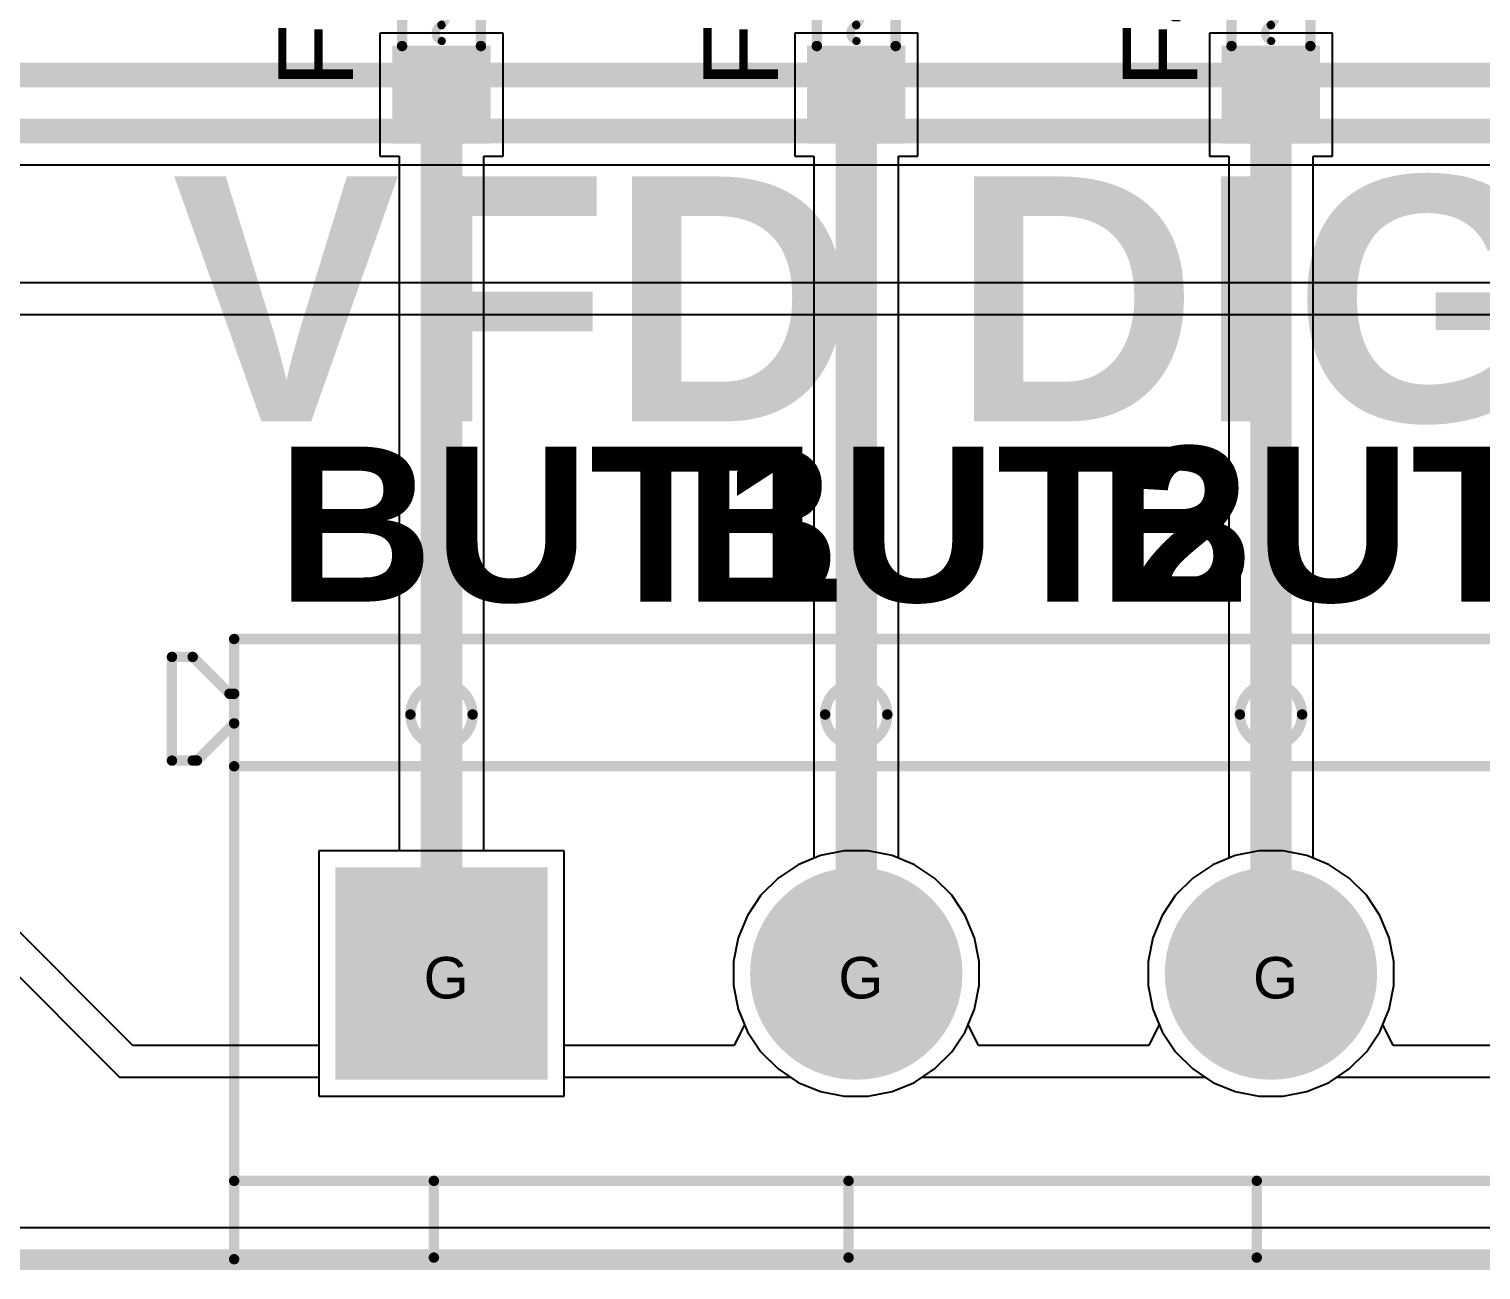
# Model space of a CAD drawing. Header units: inches. Extents: x -11 to 5379, y 0 to 5429.
# Drawn here: x 257.84 to 275.63, y -0.13 to 15.08 of the extents above; entities that cross this region are included whole.
import ezdxf

# ---------------------------------------------------------------- set-up
doc = ezdxf.new("R2010")
doc.units = ezdxf.units.IN
for name, color, linetype in [('Board Outline', 216, 'Continuous'), ('Bottom Layer', 5, 'Continuous'), ('Bottom Solder', 6, 'Continuous'), ('Drill Drawing', 1, 'Continuous'), ('GND', 16, 'Continuous'), ('Multi-Layer', 9, 'Continuous'), ('Pad Holes', 156, 'Continuous'), ('PWR', 76, 'Continuous'), ('Top Layer', 1, 'Continuous'), ('Top Overlay', 2, 'Continuous'), ('Top Paste', 8, 'Continuous'), ('Top Solder', 216, 'Continuous')]:
    doc.layers.add(name, color=color, linetype=linetype)
doc.styles.add('Arial', font='', dxfattribs={"height": 0.2})
doc.styles.add('Arial_Bold', font='', dxfattribs={"height": 0.2})
doc.styles.get('Arial').set_extended_font_data('Arial')
doc.styles.get('Arial_Bold').set_extended_font_data('Arial', bold=True)

# ---------------------------------------------------------------- blocks, each defined once
blk = doc.blocks.new('JL301_50012U01_118')
at = {"layer": 'Bottom Layer'}
blk.add_hatch(color=5, dxfattribs=at).paths.add_polyline_path([(-28.83, 1.25), (-26.33, 1.25), (-26.33, -1.25), (-28.83, -1.25)])
h = blk.add_hatch(color=5, dxfattribs=at)
edge = h.paths.add_edge_path()
edge.add_arc((-22.5, 0), 1.25, 0, 360)
h = blk.add_hatch(color=5, dxfattribs=at)
edge = h.paths.add_edge_path()
edge.add_arc((-17.42, 0), 1.25, 0, 360)
at = {"layer": 'Bottom Solder'}
blk.add_hatch(color=6, dxfattribs=at).paths.add_polyline_path([(-28.881, 1.301), (-26.279, 1.301), (-26.279, -1.301), (-28.881, -1.301)])
h = blk.add_hatch(color=6, dxfattribs=at)
edge = h.paths.add_edge_path()
edge.add_arc((-22.5, 0), 1.301, 0, 360)
h = blk.add_hatch(color=6, dxfattribs=at)
edge = h.paths.add_edge_path()
edge.add_arc((-17.42, 0), 1.301, 0, 360)
at = {"layer": 'GND'}
blk.add_hatch(color=16, dxfattribs=at).paths.add_polyline_path([(-28.83, 1.25), (-26.33, 1.25), (-26.33, -1.25), (-28.83, -1.25)])
h = blk.add_hatch(color=16, dxfattribs=at)
edge = h.paths.add_edge_path()
edge.add_arc((-22.5, 0), 1.25, 0, 360)
h = blk.add_hatch(color=16, dxfattribs=at)
edge = h.paths.add_edge_path()
edge.add_arc((-17.42, 0), 1.25, 0, 360)
at = {"layer": 'Multi-Layer'}
blk.add_hatch(color=9, dxfattribs=at).paths.add_polyline_path([(-28.83, 1.25), (-26.33, 1.25), (-26.33, -1.25), (-28.83, -1.25)])
h = blk.add_hatch(color=9, dxfattribs=at)
edge = h.paths.add_edge_path()
edge.add_arc((-22.5, 0), 1.25, 0, 360)
h = blk.add_hatch(color=9, dxfattribs=at)
edge = h.paths.add_edge_path()
edge.add_arc((-17.42, 0), 1.25, 0, 360)
at = {"layer": 'Pad Holes'}
h = blk.add_hatch(color=7, dxfattribs=at)
edge = h.paths.add_edge_path()
edge.add_arc((-27.58, 0), 0.65, 0, 360)
h = blk.add_hatch(color=7, dxfattribs=at)
edge = h.paths.add_edge_path()
edge.add_arc((-22.5, 0), 0.65, 0, 360)
h = blk.add_hatch(color=7, dxfattribs=at)
edge = h.paths.add_edge_path()
edge.add_arc((-17.42, 0), 0.65, 0, 360)
at = {"layer": 'PWR'}
blk.add_hatch(color=76, dxfattribs=at).paths.add_polyline_path([(-28.83, 1.25), (-26.33, 1.25), (-26.33, -1.25), (-28.83, -1.25)])
h = blk.add_hatch(color=76, dxfattribs=at)
edge = h.paths.add_edge_path()
edge.add_arc((-22.5, 0), 1.25, 0, 360)
h = blk.add_hatch(color=76, dxfattribs=at)
edge = h.paths.add_edge_path()
edge.add_arc((-17.42, 0), 1.25, 0, 360)
at = {"layer": 'Top Layer'}
blk.add_hatch(color=1, dxfattribs=at).paths.add_polyline_path([(-28.83, 1.25), (-26.33, 1.25), (-26.33, -1.25), (-28.83, -1.25)])
h = blk.add_hatch(color=1, dxfattribs=at)
edge = h.paths.add_edge_path()
edge.add_arc((-22.5, 0), 1.25, 0, 360)
h = blk.add_hatch(color=1, dxfattribs=at)
edge = h.paths.add_edge_path()
edge.add_arc((-17.42, 0), 1.25, 0, 360)
at = {"layer": 'Top Solder'}
blk.add_hatch(color=216, dxfattribs=at).paths.add_polyline_path([(-28.881, 1.301), (-26.279, 1.301), (-26.279, -1.301), (-28.881, -1.301)])
h = blk.add_hatch(color=216, dxfattribs=at)
edge = h.paths.add_edge_path()
edge.add_arc((-22.5, 0), 1.301, 0, 360)
h = blk.add_hatch(color=216, dxfattribs=at)
edge = h.paths.add_edge_path()
edge.add_arc((-17.42, 0), 1.301, 0, 360)
at = {"layer": 'Top Overlay'}
for points in [[(-30.12, -3.5, 0.127, 0.127, 0), (-30.12, 4.1, 0.127, 0.127, 0)], [(-30.12, 4.1, 0.127, 0.127, 0), (30.12, 4.1, 0.127, 0.127, 0)], [(-30.882, 2.61, 0.127, 0.127, 0), (-30.882, 3.88, 0.127, 0.127, 0)], [(-30.882, 3.88, 0.127, 0.127, 0), (-30.628, 3.88, 0.127, 0.127, 0)], [(-30.628, 3.88, 0.127, 0.127, 0), (-30.177, 3.429, 0.127, 0.127, 0)], [(-30.177, 3.429, 0.127, 0.127, 0), (-30.12, 3.429, 0.127, 0.127, 0)], [(-30.576, 2.61, 0.127, 0.127, 0), (-30.12, 3.066, 0.127, 0.127, 0)], [(-30.882, 2.61, 0.127, 0.127, 0), (-30.628, 2.61, 0.127, 0.127, 0)], [(-30.628, 2.61, 0.127, 0.127, 0), (-30.576, 2.61, 0.127, 0.127, 0)], [(-30.12, 2.54, 0.127, 0.127, 0), (30.12, 2.54, 0.127, 0.127, 0)], [(-30.12, -2.54, 0.127, 0.127, 0), (30.12, -2.54, 0.127, 0.127, 0)], [(-27.674, -3.48, 0.127, 0.127, 0), (-27.674, -2.54, 0.127, 0.127, 0)], [(-22.594, -3.48, 0.127, 0.127, 0), (-22.594, -2.54, 0.127, 0.127, 0)], [(-17.594, -3.48, 0.127, 0.127, 0), (-17.594, -2.54, 0.127, 0.127, 0)], [(-30.12, -3.5, 0.127, 0.127, 0), (30.12, -3.5, 0.127, 0.127, 0)]]:
    blk.add_lwpolyline(points, format="xyseb", dxfattribs=at)
for points in [[(-30.152, 4.1, 0.0635, 0.0635, 1), (-30.088, 4.1, 0.0635, 0.0635, 1)], [(-30.152, 4.1, 0.0635, 0.0635, 1), (-30.088, 4.1, 0.0635, 0.0635, 1)], [(-30.914, 3.88, 0.0635, 0.0635, 1), (-30.85, 3.88, 0.0635, 0.0635, 1)], [(-30.914, 3.88, 0.0635, 0.0635, 1), (-30.85, 3.88, 0.0635, 0.0635, 1)], [(-30.66, 3.88, 0.0635, 0.0635, 1), (-30.596, 3.88, 0.0635, 0.0635, 1)], [(-30.66, 3.88, 0.0635, 0.0635, 1), (-30.596, 3.88, 0.0635, 0.0635, 1)], [(-27.199, 3.175, 0.127, 0.127, 1), (-27.961, 3.175, 0.127, 0.127, 1)], [(-22.119, 3.175, 0.127, 0.127, 1), (-22.881, 3.175, 0.127, 0.127, 1)], [(-17.039, 3.175, 0.127, 0.127, 1), (-17.801, 3.175, 0.127, 0.127, 1)], [(-30.209, 3.429, 0.0635, 0.0635, 1), (-30.145, 3.429, 0.0635, 0.0635, 1)], [(-30.209, 3.429, 0.0635, 0.0635, 1), (-30.145, 3.429, 0.0635, 0.0635, 1)], [(-30.152, 3.429, 0.0635, 0.0635, 1), (-30.088, 3.429, 0.0635, 0.0635, 1)], [(-27.993, 3.175, 0.0635, 0.0635, 1), (-27.929, 3.175, 0.0635, 0.0635, 1)], [(-27.231, 3.175, 0.0635, 0.0635, 1), (-27.167, 3.175, 0.0635, 0.0635, 1)], [(-22.913, 3.175, 0.0635, 0.0635, 1), (-22.849, 3.175, 0.0635, 0.0635, 1)], [(-22.151, 3.175, 0.0635, 0.0635, 1), (-22.087, 3.175, 0.0635, 0.0635, 1)], [(-17.833, 3.175, 0.0635, 0.0635, 1), (-17.769, 3.175, 0.0635, 0.0635, 1)], [(-17.071, 3.175, 0.0635, 0.0635, 1), (-17.007, 3.175, 0.0635, 0.0635, 1)], [(-30.152, 3.066, 0.0635, 0.0635, 1), (-30.088, 3.066, 0.0635, 0.0635, 1)], [(-30.914, 2.61, 0.0635, 0.0635, 1), (-30.85, 2.61, 0.0635, 0.0635, 1)], [(-30.914, 2.61, 0.0635, 0.0635, 1), (-30.85, 2.61, 0.0635, 0.0635, 1)], [(-30.66, 2.61, 0.0635, 0.0635, 1), (-30.596, 2.61, 0.0635, 0.0635, 1)], [(-30.66, 2.61, 0.0635, 0.0635, 1), (-30.596, 2.61, 0.0635, 0.0635, 1)], [(-30.608, 2.61, 0.0635, 0.0635, 1), (-30.544, 2.61, 0.0635, 0.0635, 1)], [(-30.608, 2.61, 0.0635, 0.0635, 1), (-30.544, 2.61, 0.0635, 0.0635, 1)], [(-30.152, 2.54, 0.0635, 0.0635, 1), (-30.088, 2.54, 0.0635, 0.0635, 1)], [(-30.152, -2.54, 0.0635, 0.0635, 1), (-30.088, -2.54, 0.0635, 0.0635, 1)], [(-27.706, -2.54, 0.0635, 0.0635, 1), (-27.642, -2.54, 0.0635, 0.0635, 1)], [(-22.626, -2.54, 0.0635, 0.0635, 1), (-22.562, -2.54, 0.0635, 0.0635, 1)], [(-17.626, -2.54, 0.0635, 0.0635, 1), (-17.562, -2.54, 0.0635, 0.0635, 1)], [(-30.152, -3.5, 0.0635, 0.0635, 1), (-30.088, -3.5, 0.0635, 0.0635, 1)], [(-30.152, -3.5, 0.0635, 0.0635, 1), (-30.088, -3.5, 0.0635, 0.0635, 1)], [(-27.706, -3.48, 0.0635, 0.0635, 1), (-27.642, -3.48, 0.0635, 0.0635, 1)], [(-22.626, -3.48, 0.0635, 0.0635, 1), (-22.562, -3.48, 0.0635, 0.0635, 1)], [(-17.626, -3.48, 0.0635, 0.0635, 1), (-17.562, -3.48, 0.0635, 0.0635, 1)]]:
    blk.add_lwpolyline(points, format="xyseb", close=True, dxfattribs=at)
blk = doc.blocks.new('F____0603_129')
at = {"layer": 'Top Layer'}
for points in [[(-0.35, -0.5), (-1.35, -0.5), (-1.35, 0.5), (-0.35, 0.5)], [(1.35, -0.5), (0.35, -0.5), (0.35, 0.5), (1.35, 0.5)]]:
    blk.add_hatch(color=1, dxfattribs=at).paths.add_polyline_path(points)
at = {"layer": 'Top Paste'}
for points in [[(-0.35, -0.5), (-1.35, -0.5), (-1.35, 0.5), (-0.35, 0.5)], [(1.35, -0.5), (0.35, -0.5), (0.35, 0.5), (1.35, 0.5)]]:
    blk.add_hatch(color=8, dxfattribs=at).paths.add_polyline_path(points)
at = {"layer": 'Top Solder'}
for points in [[(-0.248, -0.602), (-1.452, -0.602), (-1.452, 0.602), (-0.248, 0.602)], [(1.452, -0.602), (0.248, -0.602), (0.248, 0.602), (1.452, 0.602)]]:
    blk.add_hatch(color=216, dxfattribs=at).paths.add_polyline_path(points)
at = {"layer": 'Top Overlay'}
for points in [[(-0.254, 0.483, 0.127, 0.127, 0), (0.254, 0.483, 0.127, 0.127, 0)], [(-0.193, -0.003, 0.1, 0.1, -0.770164), (0, 0, 0.1, 0.1, 0)], [(0.196, 0.046, 0.1, 0.1, -0.784117), (0.007, 0.002, 0.1, 0.1, 0)], [(-0.254, -0.483, 0.127, 0.127, 0), (0.254, -0.483, 0.127, 0.127, 0)]]:
    blk.add_lwpolyline(points, format="xyseb", dxfattribs=at)
for points in [[(-0.286, 0.483, 0.0635, 0.0635, 1), (-0.222, 0.483, 0.0635, 0.0635, 1)], [(0.222, 0.483, 0.0635, 0.0635, 1), (0.286, 0.483, 0.0635, 0.0635, 1)], [(-0.218, -0.003, 0.05, 0.05, 1), (-0.168, -0.003, 0.05, 0.05, 1)], [(-0.025, 0, 0.05, 0.05, 1), (0.025, 0, 0.05, 0.05, 1)], [(-0.018, 0.002, 0.05, 0.05, 1), (0.032, 0.002, 0.05, 0.05, 1)], [(0.171, 0.046, 0.05, 0.05, 1), (0.221, 0.046, 0.05, 0.05, 1)], [(-0.286, -0.483, 0.0635, 0.0635, 1), (-0.222, -0.483, 0.0635, 0.0635, 1)], [(0.222, -0.483, 0.0635, 0.0635, 1), (0.286, -0.483, 0.0635, 0.0635, 1)]]:
    blk.add_lwpolyline(points, format="xyseb", close=True, dxfattribs=at)
blk = doc.blocks.new('F____0603_130')
at = {"layer": 'Top Layer'}
for points in [[(-0.35, -0.5), (-1.35, -0.5), (-1.35, 0.5), (-0.35, 0.5)], [(1.35, -0.5), (0.35, -0.5), (0.35, 0.5), (1.35, 0.5)]]:
    blk.add_hatch(color=1, dxfattribs=at).paths.add_polyline_path(points)
at = {"layer": 'Top Paste'}
for points in [[(-0.35, -0.5), (-1.35, -0.5), (-1.35, 0.5), (-0.35, 0.5)], [(1.35, -0.5), (0.35, -0.5), (0.35, 0.5), (1.35, 0.5)]]:
    blk.add_hatch(color=8, dxfattribs=at).paths.add_polyline_path(points)
at = {"layer": 'Top Solder'}
for points in [[(-0.248, -0.602), (-1.452, -0.602), (-1.452, 0.602), (-0.248, 0.602)], [(1.452, -0.602), (0.248, -0.602), (0.248, 0.602), (1.452, 0.602)]]:
    blk.add_hatch(color=216, dxfattribs=at).paths.add_polyline_path(points)
at = {"layer": 'Top Overlay'}
for points in [[(-0.254, 0.483, 0.127, 0.127, 0), (0.254, 0.483, 0.127, 0.127, 0)], [(-0.193, -0.003, 0.1, 0.1, -0.770164), (0, 0, 0.1, 0.1, 0)], [(0.196, 0.046, 0.1, 0.1, -0.784117), (0.007, 0.002, 0.1, 0.1, 0)], [(-0.254, -0.483, 0.127, 0.127, 0), (0.254, -0.483, 0.127, 0.127, 0)]]:
    blk.add_lwpolyline(points, format="xyseb", dxfattribs=at)
for points in [[(-0.286, 0.483, 0.0635, 0.0635, 1), (-0.222, 0.483, 0.0635, 0.0635, 1)], [(0.222, 0.483, 0.0635, 0.0635, 1), (0.286, 0.483, 0.0635, 0.0635, 1)], [(-0.218, -0.003, 0.05, 0.05, 1), (-0.168, -0.003, 0.05, 0.05, 1)], [(-0.025, 0, 0.05, 0.05, 1), (0.025, 0, 0.05, 0.05, 1)], [(-0.018, 0.002, 0.05, 0.05, 1), (0.032, 0.002, 0.05, 0.05, 1)], [(0.171, 0.046, 0.05, 0.05, 1), (0.221, 0.046, 0.05, 0.05, 1)], [(-0.286, -0.483, 0.0635, 0.0635, 1), (-0.222, -0.483, 0.0635, 0.0635, 1)], [(0.222, -0.483, 0.0635, 0.0635, 1), (0.286, -0.483, 0.0635, 0.0635, 1)]]:
    blk.add_lwpolyline(points, format="xyseb", close=True, dxfattribs=at)
blk = doc.blocks.new('F____0603_131')
at = {"layer": 'Top Layer'}
for points in [[(-0.35, -0.5), (-1.35, -0.5), (-1.35, 0.5), (-0.35, 0.5)], [(1.35, -0.5), (0.35, -0.5), (0.35, 0.5), (1.35, 0.5)]]:
    blk.add_hatch(color=1, dxfattribs=at).paths.add_polyline_path(points)
at = {"layer": 'Top Paste'}
for points in [[(-0.35, -0.5), (-1.35, -0.5), (-1.35, 0.5), (-0.35, 0.5)], [(1.35, -0.5), (0.35, -0.5), (0.35, 0.5), (1.35, 0.5)]]:
    blk.add_hatch(color=8, dxfattribs=at).paths.add_polyline_path(points)
at = {"layer": 'Top Solder'}
for points in [[(-0.248, -0.602), (-1.452, -0.602), (-1.452, 0.602), (-0.248, 0.602)], [(1.452, -0.602), (0.248, -0.602), (0.248, 0.602), (1.452, 0.602)]]:
    blk.add_hatch(color=216, dxfattribs=at).paths.add_polyline_path(points)
at = {"layer": 'Top Overlay'}
for points in [[(-0.254, 0.483, 0.127, 0.127, 0), (0.254, 0.483, 0.127, 0.127, 0)], [(-0.193, -0.003, 0.1, 0.1, -0.770164), (0, 0, 0.1, 0.1, 0)], [(0.196, 0.046, 0.1, 0.1, -0.784117), (0.007, 0.002, 0.1, 0.1, 0)], [(-0.254, -0.483, 0.127, 0.127, 0), (0.254, -0.483, 0.127, 0.127, 0)]]:
    blk.add_lwpolyline(points, format="xyseb", dxfattribs=at)
for points in [[(-0.286, 0.483, 0.0635, 0.0635, 1), (-0.222, 0.483, 0.0635, 0.0635, 1)], [(0.222, 0.483, 0.0635, 0.0635, 1), (0.286, 0.483, 0.0635, 0.0635, 1)], [(-0.218, -0.003, 0.05, 0.05, 1), (-0.168, -0.003, 0.05, 0.05, 1)], [(-0.025, 0, 0.05, 0.05, 1), (0.025, 0, 0.05, 0.05, 1)], [(-0.018, 0.002, 0.05, 0.05, 1), (0.032, 0.002, 0.05, 0.05, 1)], [(0.171, 0.046, 0.05, 0.05, 1), (0.221, 0.046, 0.05, 0.05, 1)], [(-0.286, -0.483, 0.0635, 0.0635, 1), (-0.222, -0.483, 0.0635, 0.0635, 1)], [(0.222, -0.483, 0.0635, 0.0635, 1), (0.286, -0.483, 0.0635, 0.0635, 1)]]:
    blk.add_lwpolyline(points, format="xyseb", close=True, dxfattribs=at)

msp = doc.modelspace()

# ---------------------------------------------------------------- linework, layer by layer
at = {"layer": 'Board Outline'}
msp.add_lwpolyline([(0, 0, 0.254, 0.254, 0), (344, 0, 0.254, 0.254, 0)], format="xyseb", dxfattribs=at)
at = {"layer": 'Bottom Layer'}
for p, q in [((230.755, 13.416), (330.246, 13.416)), ((264.4, 5.009), (261.392, 5.009)), ((261.392, 5.009), (261.392, 2.001)), ((264.4, 2.001), (264.4, 5.009)), ((267.828, 5.009), (267.538, 4.951)), ((268.124, 5.009), (267.828, 5.009)), ((268.415, 4.951), (268.124, 5.009)), ((272.908, 5.009), (272.618, 4.951)), ((273.204, 5.009), (272.908, 5.009)), ((273.495, 4.951), (273.204, 5.009)), ((267.264, 4.838), (267.018, 4.673)), ((267.538, 4.951), (267.264, 4.838)), ((268.689, 4.838), (268.415, 4.951)), ((268.935, 4.673), (268.689, 4.838)), ((272.344, 4.838), (272.098, 4.673)), ((272.618, 4.951), (272.344, 4.838)), ((273.769, 4.838), (273.495, 4.951)), ((274.015, 4.673), (273.769, 4.838)), ((267.018, 4.673), (266.808, 4.464)), ((269.145, 4.464), (268.935, 4.673)), ((272.098, 4.673), (271.888, 4.464)), ((274.225, 4.464), (274.015, 4.673)), ((266.808, 4.464), (266.643, 4.218)), ((269.309, 4.218), (269.145, 4.464)), ((271.888, 4.464), (271.723, 4.218)), ((274.389, 4.218), (274.225, 4.464)), ((266.643, 4.218), (266.53, 3.944)), ((269.423, 3.944), (269.309, 4.218)), ((271.723, 4.218), (271.61, 3.944)), ((274.503, 3.944), (274.389, 4.218)), ((266.53, 3.944), (266.472, 3.653)), ((269.48, 3.653), (269.423, 3.944)), ((271.61, 3.944), (271.552, 3.653)), ((274.56, 3.653), (274.503, 3.944)), ((266.472, 3.653), (266.472, 3.357)), ((269.48, 3.357), (269.48, 3.653)), ((271.552, 3.653), (271.552, 3.357)), ((274.56, 3.357), (274.56, 3.653)), ((266.472, 3.357), (266.53, 3.067)), ((269.423, 3.067), (269.48, 3.357)), ((271.552, 3.357), (271.61, 3.067)), ((274.503, 3.067), (274.56, 3.357)), ((266.53, 3.067), (266.643, 2.793)), ((269.309, 2.793), (269.423, 3.067)), ((271.61, 3.067), (271.723, 2.793)), ((274.389, 2.793), (274.503, 3.067)), ((266.643, 2.793), (266.808, 2.546)), ((269.145, 2.546), (269.309, 2.793)), ((271.723, 2.793), (271.888, 2.546)), ((274.225, 2.546), (274.389, 2.793)), ((266.808, 2.546), (267.018, 2.337)), ((268.935, 2.337), (269.145, 2.546)), ((271.888, 2.546), (272.098, 2.337)), ((274.015, 2.337), (274.225, 2.546)), ((267.018, 2.337), (267.264, 2.172)), ((268.689, 2.172), (268.935, 2.337)), ((272.098, 2.337), (272.344, 2.172)), ((273.769, 2.172), (274.015, 2.337)), ((267.264, 2.172), (267.538, 2.059)), ((268.415, 2.059), (268.689, 2.172)), ((272.344, 2.172), (272.618, 2.059)), ((273.495, 2.059), (273.769, 2.172)), ((261.392, 2.001), (264.4, 2.001)), ((267.538, 2.059), (267.828, 2.001)), ((267.828, 2.001), (268.124, 2.001)), ((268.124, 2.001), (268.415, 2.059)), ((272.618, 2.059), (272.908, 2.001)), ((272.908, 2.001), (273.204, 2.001)), ((273.204, 2.001), (273.495, 2.059)), ((334.329, 0.388), (220.282, 0.388))]:
    msp.add_line(p, q, dxfattribs=at)
for points in [[(231.325, 14.516, 0.305, 0.305, 0), (329.731, 14.516, 0.305, 0.305, 0)], [(230.755, 13.83, 0.305, 0.305, 0), (330.246, 13.83, 0.305, 0.305, 0)]]:
    msp.add_lwpolyline(points, format="xyseb", dxfattribs=at)
at = {"layer": 'GND'}
for p, q in [((259.113, 2.625), (253.843, 7.895)), ((253.568, 7.62), (258.952, 2.236)), ((264.4, 5.009), (261.392, 5.009)), ((261.392, 5.009), (261.392, 2.625)), ((264.4, 2.625), (264.4, 5.009)), ((267.828, 5.009), (267.538, 4.951)), ((268.124, 5.009), (267.828, 5.009)), ((268.415, 4.951), (268.124, 5.009)), ((272.908, 5.009), (272.618, 4.951)), ((273.204, 5.009), (272.908, 5.009)), ((273.495, 4.951), (273.204, 5.009)), ((267.264, 4.838), (267.018, 4.673)), ((267.538, 4.951), (267.264, 4.838)), ((268.689, 4.838), (268.415, 4.951)), ((268.935, 4.673), (268.689, 4.838)), ((272.344, 4.838), (272.098, 4.673)), ((272.618, 4.951), (272.344, 4.838)), ((273.769, 4.838), (273.495, 4.951)), ((274.015, 4.673), (273.769, 4.838)), ((267.018, 4.673), (266.808, 4.464)), ((269.145, 4.464), (268.935, 4.673)), ((272.098, 4.673), (271.888, 4.464)), ((274.225, 4.464), (274.015, 4.673)), ((266.808, 4.464), (266.643, 4.218)), ((269.309, 4.218), (269.145, 4.464)), ((271.888, 4.464), (271.723, 4.218)), ((274.389, 4.218), (274.225, 4.464)), ((266.643, 4.218), (266.53, 3.944)), ((269.423, 3.944), (269.309, 4.218)), ((271.723, 4.218), (271.61, 3.944)), ((274.503, 3.944), (274.389, 4.218)), ((266.53, 3.944), (266.472, 3.653)), ((269.48, 3.653), (269.423, 3.944)), ((271.61, 3.944), (271.552, 3.653)), ((274.56, 3.653), (274.503, 3.944)), ((266.472, 3.653), (266.472, 3.357)), ((269.48, 3.357), (269.48, 3.653)), ((271.552, 3.653), (271.552, 3.357)), ((274.56, 3.357), (274.56, 3.653)), ((266.472, 3.357), (266.53, 3.067)), ((269.423, 3.067), (269.48, 3.357)), ((271.552, 3.357), (271.61, 3.067)), ((274.503, 3.067), (274.56, 3.357)), ((266.53, 3.067), (266.608, 2.879)), ((269.345, 2.879), (269.423, 3.067)), ((271.61, 3.067), (271.688, 2.879)), ((274.425, 2.879), (274.503, 3.067)), ((266.608, 2.879), (266.48, 2.625)), ((269.473, 2.625), (269.345, 2.879)), ((271.688, 2.879), (271.56, 2.625)), ((274.553, 2.625), (274.425, 2.879)), ((261.392, 2.625), (259.113, 2.625)), ((266.48, 2.625), (264.4, 2.625)), ((271.56, 2.625), (269.473, 2.625)), ((276.56, 2.625), (274.553, 2.625)), ((258.952, 2.236), (261.392, 2.236)), ((261.392, 2.236), (261.392, 2.001)), ((264.4, 2.001), (264.4, 2.236)), ((264.4, 2.236), (267.168, 2.236)), ((267.168, 2.236), (267.264, 2.172)), ((267.264, 2.172), (267.538, 2.059)), ((268.415, 2.059), (268.689, 2.172)), ((268.689, 2.172), (268.785, 2.236)), ((268.785, 2.236), (272.248, 2.236)), ((272.248, 2.236), (272.344, 2.172)), ((272.344, 2.172), (272.618, 2.059)), ((273.495, 2.059), (273.769, 2.172)), ((273.769, 2.172), (273.865, 2.236)), ((273.865, 2.236), (277.248, 2.236)), ((261.392, 2.001), (264.4, 2.001)), ((267.538, 2.059), (267.828, 2.001)), ((267.828, 2.001), (268.124, 2.001)), ((268.124, 2.001), (268.415, 2.059)), ((272.618, 2.059), (272.908, 2.001)), ((272.908, 2.001), (273.204, 2.001)), ((273.204, 2.001), (273.495, 2.059)), ((343.612, 0.388), (0.388, 0.388))]:
    msp.add_line(p, q, dxfattribs=at)
at = {"layer": 'PWR'}
for p, q in [((320.88, 11.971), (253.347, 11.971)), ((252.959, 11.582), (321.269, 11.582)), ((264.4, 5.009), (261.392, 5.009)), ((261.392, 5.009), (261.392, 2.001)), ((264.4, 2.001), (264.4, 5.009)), ((267.828, 5.009), (267.538, 4.951)), ((268.124, 5.009), (267.828, 5.009)), ((268.415, 4.951), (268.124, 5.009)), ((272.908, 5.009), (272.618, 4.951)), ((273.204, 5.009), (272.908, 5.009)), ((273.495, 4.951), (273.204, 5.009)), ((267.264, 4.838), (267.018, 4.673)), ((267.538, 4.951), (267.264, 4.838)), ((268.689, 4.838), (268.415, 4.951)), ((268.935, 4.673), (268.689, 4.838)), ((272.344, 4.838), (272.098, 4.673)), ((272.618, 4.951), (272.344, 4.838)), ((273.769, 4.838), (273.495, 4.951)), ((274.015, 4.673), (273.769, 4.838)), ((267.018, 4.673), (266.808, 4.464)), ((269.145, 4.464), (268.935, 4.673)), ((272.098, 4.673), (271.888, 4.464)), ((274.225, 4.464), (274.015, 4.673)), ((266.808, 4.464), (266.643, 4.218)), ((269.309, 4.218), (269.145, 4.464)), ((271.888, 4.464), (271.723, 4.218)), ((274.389, 4.218), (274.225, 4.464)), ((266.643, 4.218), (266.53, 3.944)), ((269.423, 3.944), (269.309, 4.218)), ((271.723, 4.218), (271.61, 3.944)), ((274.503, 3.944), (274.389, 4.218)), ((266.53, 3.944), (266.472, 3.653)), ((269.48, 3.653), (269.423, 3.944)), ((271.61, 3.944), (271.552, 3.653)), ((274.56, 3.653), (274.503, 3.944)), ((266.472, 3.653), (266.472, 3.357)), ((269.48, 3.357), (269.48, 3.653)), ((271.552, 3.653), (271.552, 3.357)), ((274.56, 3.357), (274.56, 3.653)), ((266.472, 3.357), (266.53, 3.067)), ((269.423, 3.067), (269.48, 3.357)), ((271.552, 3.357), (271.61, 3.067)), ((274.503, 3.067), (274.56, 3.357)), ((266.53, 3.067), (266.643, 2.793)), ((269.309, 2.793), (269.423, 3.067)), ((271.61, 3.067), (271.723, 2.793)), ((274.389, 2.793), (274.503, 3.067)), ((266.643, 2.793), (266.808, 2.546)), ((269.145, 2.546), (269.309, 2.793)), ((271.723, 2.793), (271.888, 2.546)), ((274.225, 2.546), (274.389, 2.793)), ((266.808, 2.546), (267.018, 2.337)), ((268.935, 2.337), (269.145, 2.546)), ((271.888, 2.546), (272.098, 2.337)), ((274.015, 2.337), (274.225, 2.546)), ((267.018, 2.337), (267.264, 2.172)), ((268.689, 2.172), (268.935, 2.337)), ((272.098, 2.337), (272.344, 2.172)), ((273.769, 2.172), (274.015, 2.337)), ((267.264, 2.172), (267.538, 2.059)), ((268.415, 2.059), (268.689, 2.172)), ((272.344, 2.172), (272.618, 2.059)), ((273.495, 2.059), (273.769, 2.172)), ((261.392, 2.001), (264.4, 2.001)), ((267.538, 2.059), (267.828, 2.001)), ((267.828, 2.001), (268.124, 2.001)), ((268.124, 2.001), (268.415, 2.059)), ((272.618, 2.059), (272.908, 2.001)), ((272.908, 2.001), (273.204, 2.001)), ((273.204, 2.001), (273.495, 2.059)), ((343.612, 0.388), (243.434, 0.388))]:
    msp.add_line(p, q, dxfattribs=at)
at = {"layer": 'Top Layer'}
for p, q in [((263.65, 15.029), (262.142, 15.029)), ((262.142, 15.029), (262.142, 13.521)), ((263.65, 13.521), (263.65, 15.029)), ((268.73, 15.029), (267.222, 15.029)), ((267.222, 15.029), (267.222, 13.521)), ((268.73, 13.521), (268.73, 15.029)), ((273.81, 15.029), (272.302, 15.029)), ((272.302, 15.029), (272.302, 13.521)), ((273.81, 13.521), (273.81, 15.029)), ((262.142, 13.521), (262.378, 13.521)), ((262.378, 13.521), (262.378, 5.009)), ((263.414, 5.009), (263.414, 13.521)), ((263.414, 13.521), (263.65, 13.521)), ((267.222, 13.521), (267.458, 13.521)), ((267.458, 13.521), (267.458, 4.919)), ((268.494, 4.919), (268.494, 13.521)), ((268.494, 13.521), (268.73, 13.521)), ((272.302, 13.521), (272.538, 13.521)), ((272.538, 13.521), (272.538, 4.919)), ((273.574, 4.919), (273.574, 13.521)), ((273.574, 13.521), (273.81, 13.521)), ((262.378, 5.009), (261.392, 5.009)), ((261.392, 5.009), (261.392, 2.001)), ((264.4, 5.009), (263.414, 5.009)), ((264.4, 2.001), (264.4, 5.009)), ((267.264, 4.838), (267.018, 4.673)), ((267.458, 4.919), (267.264, 4.838)), ((268.689, 4.838), (268.494, 4.919)), ((268.935, 4.673), (268.689, 4.838)), ((272.344, 4.838), (272.098, 4.673)), ((272.538, 4.919), (272.344, 4.838)), ((273.769, 4.838), (273.574, 4.919)), ((274.015, 4.673), (273.769, 4.838)), ((267.018, 4.673), (266.808, 4.464)), ((269.145, 4.464), (268.935, 4.673)), ((272.098, 4.673), (271.888, 4.464)), ((274.225, 4.464), (274.015, 4.673)), ((266.808, 4.464), (266.643, 4.218)), ((269.309, 4.218), (269.145, 4.464)), ((271.888, 4.464), (271.723, 4.218)), ((274.389, 4.218), (274.225, 4.464)), ((266.643, 4.218), (266.53, 3.944)), ((269.423, 3.944), (269.309, 4.218)), ((271.723, 4.218), (271.61, 3.944)), ((274.503, 3.944), (274.389, 4.218)), ((266.53, 3.944), (266.472, 3.653)), ((269.48, 3.653), (269.423, 3.944)), ((271.61, 3.944), (271.552, 3.653)), ((274.56, 3.653), (274.503, 3.944)), ((266.472, 3.653), (266.472, 3.357)), ((269.48, 3.357), (269.48, 3.653)), ((271.552, 3.653), (271.552, 3.357)), ((274.56, 3.357), (274.56, 3.653)), ((266.472, 3.357), (266.53, 3.067)), ((269.423, 3.067), (269.48, 3.357)), ((271.552, 3.357), (271.61, 3.067)), ((274.503, 3.067), (274.56, 3.357)), ((266.53, 3.067), (266.643, 2.793)), ((269.309, 2.793), (269.423, 3.067)), ((271.61, 3.067), (271.723, 2.793)), ((274.389, 2.793), (274.503, 3.067)), ((266.643, 2.793), (266.808, 2.546)), ((269.145, 2.546), (269.309, 2.793)), ((271.723, 2.793), (271.888, 2.546)), ((274.225, 2.546), (274.389, 2.793)), ((266.808, 2.546), (267.018, 2.337)), ((268.935, 2.337), (269.145, 2.546)), ((271.888, 2.546), (272.098, 2.337)), ((274.015, 2.337), (274.225, 2.546)), ((267.018, 2.337), (267.264, 2.172)), ((268.689, 2.172), (268.935, 2.337)), ((272.098, 2.337), (272.344, 2.172)), ((273.769, 2.172), (274.015, 2.337)), ((267.264, 2.172), (267.538, 2.059)), ((268.415, 2.059), (268.689, 2.172)), ((272.344, 2.172), (272.618, 2.059)), ((273.495, 2.059), (273.769, 2.172)), ((261.392, 2.001), (264.4, 2.001)), ((267.538, 2.059), (267.828, 2.001)), ((267.828, 2.001), (268.124, 2.001)), ((268.124, 2.001), (268.415, 2.059)), ((272.618, 2.059), (272.908, 2.001)), ((272.908, 2.001), (273.204, 2.001)), ((273.204, 2.001), (273.495, 2.059)), ((334.329, 0.388), (220.282, 0.388))]:
    msp.add_line(p, q, dxfattribs=at)
for points in [[(262.896, 3.505, 0.508, 0.508, 0), (262.896, 14.275, 0.508, 0.508, 0)], [(267.976, 3.505, 0.508, 0.508, 0), (267.976, 14.275, 0.508, 0.508, 0)], [(273.056, 3.505, 0.508, 0.508, 0), (273.056, 14.275, 0.508, 0.508, 0)]]:
    msp.add_lwpolyline(points, format="xyseb", dxfattribs=at)
for points in [[(262.769, 14.275, 0.254, 0.254, 1), (263.023, 14.275, 0.254, 0.254, 1)], [(267.849, 14.275, 0.254, 0.254, 1), (268.103, 14.275, 0.254, 0.254, 1)], [(272.929, 14.275, 0.254, 0.254, 1), (273.183, 14.275, 0.254, 0.254, 1)], [(262.769, 3.505, 0.254, 0.254, 1), (263.023, 3.505, 0.254, 0.254, 1)], [(267.849, 3.505, 0.254, 0.254, 1), (268.103, 3.505, 0.254, 0.254, 1)], [(272.929, 3.505, 0.254, 0.254, 1), (273.183, 3.505, 0.254, 0.254, 1)]]:
    msp.add_lwpolyline(points, format="xyseb", close=True, dxfattribs=at)

# ---------------------------------------------------------------- block references
at = {"rotation": 90}
for name, p in [('F____0603_131', (262.896, 15.125)), ('F____0603_130', (267.976, 15.125)), ('F____0603_129', (273.056, 15.125))]:
    msp.add_blockref(name, p, dxfattribs=at)
msp.add_blockref('JL301_50012U01_118', (290.476, 3.505))

# ---------------------------------------------------------------- texts
at = {"layer": 'Drill Drawing', "style": 'Arial'}
for p in [(262.676, 3.2), (267.756, 3.2), (272.836, 3.2)]:
    msp.add_text('G', height=0.508, dxfattribs=at).set_placement(p)
at = {"layer": 'Top Overlay'}
for s, height, rotation, style, p in [('F2', 0.9144, 90, 'Arial', (261.81, 14.363)), ('F3', 0.9144, 90, 'Arial', (267.017, 14.363)), ('F4', 0.9144, 90, 'Arial', (272.153, 14.363)), ('BUT1', 1.9, 360, 'Arial_Bold', (260.878, 8.063)), ('BUT2', 1.9, 360, 'Arial_Bold', (265.863, 8.062))]:
    msp.add_text(s, height=height, rotation=rotation, dxfattribs=dict(at, style=style)).set_placement(p)
at = {"layer": 'Top Overlay', "style": 'Arial_Bold'}
for s, height, p in [('VFD DIGITAL INPUTS SUPPORT', 3, (259.594, 10.273)), ('BUT3', 1.9, (270.937, 8.062))]:
    msp.add_text(s, height=height, dxfattribs=at).set_placement(p)

doc.saveas('drawing.dxf')
